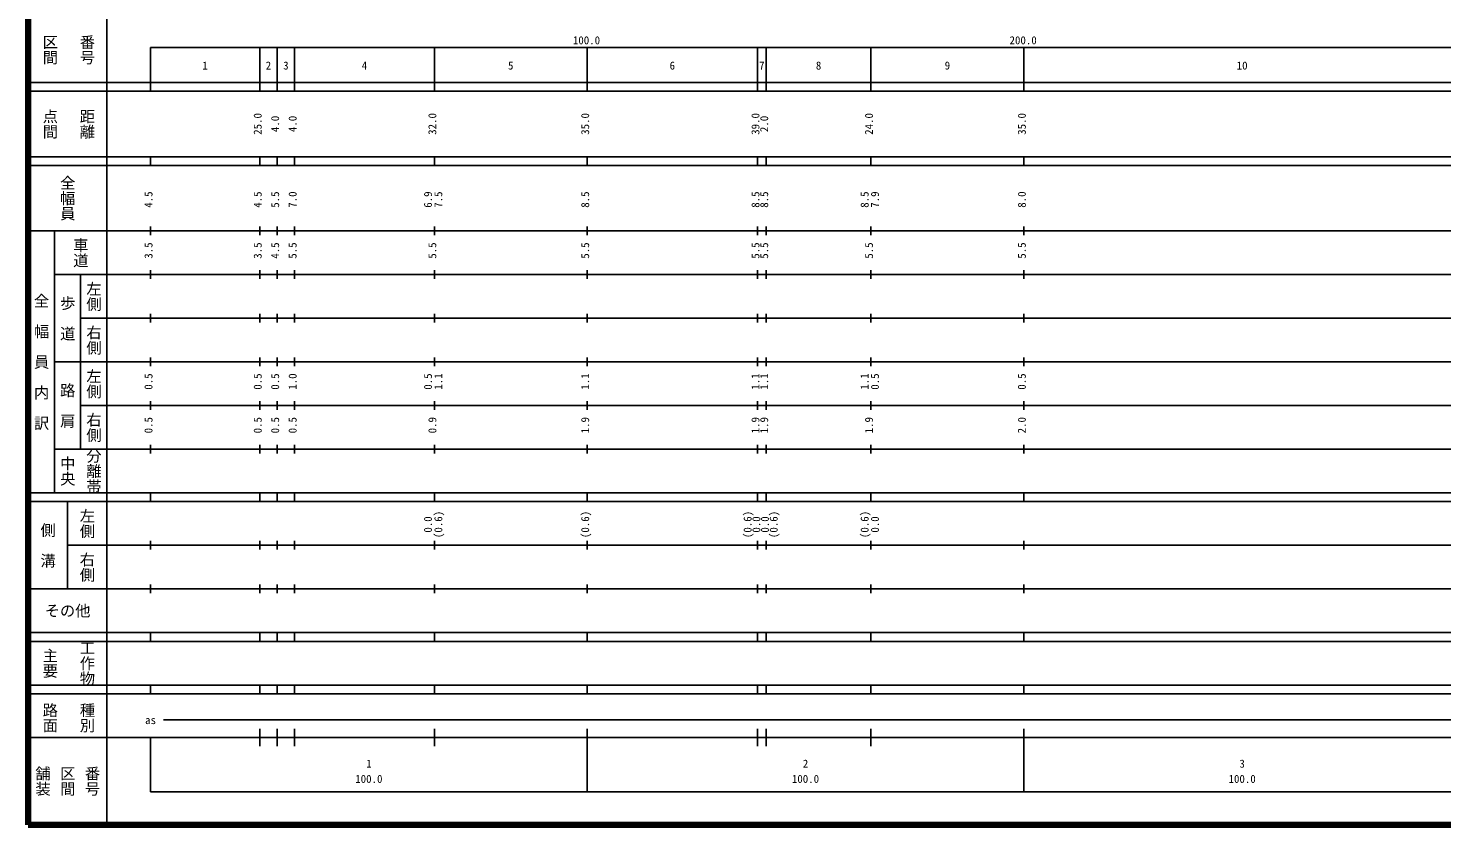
# Model space of a CAD drawing. Units: millimetres on the paper, enlarged 1000 times. Extents: x 40000 to 680000, y 20000 to 380000.
# Drawn here: x 40000 to 363711, y 20000 to 202409 of the extents above; entities that cross this region are included whole.
import ezdxf
from ezdxf.enums import TextEntityAlignment as Align

# ---------------------------------------------------------------- set-up
doc = ezdxf.new("R2010")
doc.units = ezdxf.units.MM
doc.header["$LTSCALE"] = 1000
doc.layers.add('M-TTL', color=2, linetype='Continuous', lineweight=140)
doc.layers.add('M-TTL-BAND', color=7, linetype='Continuous', lineweight=25)
doc.styles.add('@ＭＳ ゴシック', font='')
doc.styles.add('ＭＳ ゴシック', font='')
doc.styles.get('@ＭＳ ゴシック').set_extended_font_data('@MS Gothic')
doc.styles.get('ＭＳ ゴシック').set_extended_font_data('MS Gothic')

msp = doc.modelspace()

# ---------------------------------------------------------------- linework, layer by layer
at = {"layer": 'M-TTL'}
for p, q in [((40000, 380000), (40000, 20000)), ((40000, 20000), (680000, 20000))]:
    msp.add_line(p, q, dxfattribs=at)
at = {"layer": 'M-TTL-BAND'}
for p, q in [((58000, 370000), (58000, 20000)), ((68000, 198000), (579000, 198000)), ((68000, 198000), (68000, 188000)), ((93000, 188000), (93000, 198000)), ((97000, 188000), (97000, 198000)), ((101000, 188000), (101000, 198000)), ((133000, 188000), (133000, 198000)), ((168000, 188000), (168000, 198000)), ((207000, 188000), (207000, 198000)), ((209000, 188000), (209000, 198000)), ((233000, 188000), (233000, 198000)), ((268000, 188000), (268000, 198000)), ((40000, 190000), (579000, 190000)), ((40000, 188000), (579000, 188000)), ((40000, 173000), (579000, 173000)), ((68000, 171000), (68000, 173000)), ((93000, 171000), (93000, 173000)), ((97000, 171000), (97000, 173000)), ((101000, 171000), (101000, 173000)), ((133000, 171000), (133000, 173000)), ((168000, 171000), (168000, 173000)), ((207000, 171000), (207000, 173000)), ((209000, 171000), (209000, 173000)), ((233000, 171000), (233000, 173000)), ((268000, 171000), (268000, 173000)), ((40000, 171000), (579000, 171000)), ((40000, 156000), (579000, 156000)), ((46000, 96000), (46000, 156000)), ((68000, 155000), (68000, 157000)), ((93000, 155000), (93000, 157000)), ((97000, 155000), (97000, 157000)), ((101000, 155000), (101000, 157000)), ((133000, 155000), (133000, 157000)), ((168000, 155000), (168000, 157000)), ((207000, 155000), (207000, 157000)), ((209000, 155000), (209000, 157000)), ((233000, 155000), (233000, 157000)), ((268000, 155000), (268000, 157000)), ((46000, 146000), (579000, 146000)), ((52000, 146000), (52000, 106000)), ((68000, 145000), (68000, 147000)), ((93000, 145000), (93000, 147000)), ((97000, 145000), (97000, 147000)), ((101000, 145000), (101000, 147000)), ((133000, 145000), (133000, 147000)), ((168000, 145000), (168000, 147000)), ((207000, 145000), (207000, 147000)), ((209000, 145000), (209000, 147000)), ((233000, 145000), (233000, 147000)), ((268000, 145000), (268000, 147000)), ((52000, 136000), (579000, 136000)), ((68000, 135000), (68000, 137000)), ((93000, 135000), (93000, 137000)), ((97000, 135000), (97000, 137000)), ((101000, 135000), (101000, 137000)), ((133000, 135000), (133000, 137000)), ((168000, 135000), (168000, 137000)), ((207000, 135000), (207000, 137000)), ((209000, 135000), (209000, 137000)), ((233000, 135000), (233000, 137000)), ((268000, 135000), (268000, 137000)), ((68000, 125000), (68000, 127000)), ((93000, 125000), (93000, 127000)), ((97000, 125000), (97000, 127000)), ((101000, 125000), (101000, 127000)), ((133000, 125000), (133000, 127000)), ((168000, 125000), (168000, 127000)), ((207000, 125000), (207000, 127000)), ((209000, 125000), (209000, 127000)), ((233000, 125000), (233000, 127000)), ((268000, 125000), (268000, 127000)), ((46000, 126000), (579000, 126000)), ((68000, 115000), (68000, 117000)), ((93000, 115000), (93000, 117000)), ((97000, 115000), (97000, 117000)), ((101000, 115000), (101000, 117000)), ((133000, 115000), (133000, 117000)), ((168000, 115000), (168000, 117000)), ((207000, 115000), (207000, 117000)), ((209000, 115000), (209000, 117000)), ((233000, 115000), (233000, 117000)), ((268000, 115000), (268000, 117000)), ((52000, 116000), (579000, 116000)), ((68000, 105000), (68000, 107000)), ((93000, 105000), (93000, 107000)), ((97000, 105000), (97000, 107000)), ((101000, 105000), (101000, 107000)), ((133000, 105000), (133000, 107000)), ((168000, 105000), (168000, 107000)), ((207000, 105000), (207000, 107000)), ((209000, 105000), (209000, 107000)), ((233000, 105000), (233000, 107000)), ((268000, 105000), (268000, 107000)), ((46000, 106000), (579000, 106000)), ((40000, 96000), (579000, 96000)), ((40000, 94000), (579000, 94000)), ((49000, 94000), (49000, 74000)), ((68000, 94000), (68000, 96000)), ((93000, 94000), (93000, 96000)), ((97000, 94000), (97000, 96000)), ((101000, 94000), (101000, 96000)), ((133000, 94000), (133000, 96000)), ((168000, 94000), (168000, 96000)), ((207000, 94000), (207000, 96000)), ((209000, 94000), (209000, 96000)), ((233000, 94000), (233000, 96000)), ((268000, 94000), (268000, 96000)), ((68000, 83000), (68000, 85000)), ((93000, 83000), (93000, 85000)), ((97000, 83000), (97000, 85000)), ((101000, 83000), (101000, 85000)), ((133000, 83000), (133000, 85000)), ((168000, 83000), (168000, 85000)), ((207000, 83000), (207000, 85000)), ((209000, 83000), (209000, 85000)), ((233000, 83000), (233000, 85000)), ((268000, 83000), (268000, 85000)), ((49000, 84000), (579000, 84000)), ((68000, 73000), (68000, 75000)), ((93000, 73000), (93000, 75000)), ((97000, 73000), (97000, 75000)), ((101000, 73000), (101000, 75000)), ((133000, 73000), (133000, 75000)), ((168000, 73000), (168000, 75000)), ((207000, 73000), (207000, 75000)), ((209000, 73000), (209000, 75000)), ((233000, 73000), (233000, 75000)), ((268000, 73000), (268000, 75000)), ((40000, 74000), (579000, 74000)), ((40000, 64000), (579000, 64000)), ((40000, 62000), (579000, 62000)), ((68000, 62000), (68000, 64000)), ((93000, 62000), (93000, 64000)), ((97000, 62000), (97000, 64000)), ((101000, 62000), (101000, 64000)), ((133000, 62000), (133000, 64000)), ((168000, 62000), (168000, 64000)), ((207000, 62000), (207000, 64000)), ((209000, 62000), (209000, 64000)), ((233000, 62000), (233000, 64000)), ((268000, 62000), (268000, 64000)), ((40000, 52000), (579000, 52000)), ((68000, 50000), (68000, 52000)), ((93000, 50000), (93000, 52000)), ((97000, 50000), (97000, 52000)), ((101000, 50000), (101000, 52000)), ((133000, 50000), (133000, 52000)), ((168000, 50000), (168000, 52000)), ((207000, 50000), (207000, 52000)), ((209000, 50000), (209000, 52000)), ((233000, 50000), (233000, 52000)), ((268000, 50000), (268000, 52000)), ((40000, 50000), (579000, 50000)), ((71000, 44000), (565000, 44000)), ((40000, 40000), (579000, 40000)), ((68000, 40000), (68000, 27500)), ((93000, 38000), (93000, 42000)), ((97000, 38000), (97000, 42000)), ((101000, 38000), (101000, 42000)), ((133000, 38000), (133000, 42000)), ((168000, 27500), (168000, 42000)), ((207000, 38000), (207000, 42000)), ((209000, 38000), (209000, 42000)), ((233000, 38000), (233000, 42000)), ((268000, 27500), (268000, 42000)), ((68000, 27500), (579000, 27500))]:
    msp.add_line(p, q, dxfattribs=at)

# ---------------------------------------------------------------- texts
at = {"layer": 'M-TTL-BAND', "style": '@ＭＳ ゴシック'}
for s, p in [('番号', (53500, 197500)), ('区間', (45000, 197500)), ('点間', (45000, 180500)), ('距離', (53500, 180500)), ('全幅員', (49000, 163500)), ('車道', (52000, 151000)), ('左側', (55000, 141000)), ('全\u3000幅\u3000員\u3000内\u3000訳', (43000, 126000)), ('歩\u3000道', (49000, 136000)), ('右側', (55000, 131000)), ('左側', (55000, 121000)), ('路\u3000肩', (49000, 116000)), ('右側', (55000, 111000)), ('中央', (49000, 101000)), ('分離帯', (55000, 101000)), ('左側', (53500, 89000)), ('側\u3000溝', (44500, 84000)), ('右側', (53500, 79000)), ('工作物', (53500, 57000)), ('主要', (45000, 57000)), ('路面', (45000, 44500)), ('種別', (53500, 44500)), ('舗装', (43333, 30000)), ('区間', (49000, 30000)), ('番号', (54667, 30000))]:
    msp.add_text(s, height=2566, rotation=270, dxfattribs=at).set_placement(p, align=Align.MIDDLE_CENTER)
at = {"layer": 'M-TTL-BAND', "style": 'ＭＳ ゴシック'}
for s, p in [('100.0', (167844, 198195)), ('200.0', (267844, 198195)), ('1', (80500, 192405)), ('2', (95000, 192405)), ('3', (99000, 192405)), ('4', (117000, 192405)), ('5', (150500, 192405)), ('6', (187500, 192405)), ('7', (208000, 192405)), ('8', (221000, 192405)), ('9', (250500, 192405)), ('10', (318000, 192405)), ('as', (68000, 42500)), ('1', (118000, 32523)), ('2', (218000, 32523)), ('3', (318000, 32523)), ('100.0', (118000, 29033)), ('100.0', (218000, 29033)), ('100.0', (318000, 29033))]:
    msp.add_text(s, height=1833, dxfattribs=at).set_placement(p, align=Align.BOTTOM_CENTER)
for s, p in [('25.0', (94000, 180500)), ('4.0', (98000, 180500)), ('4.0', (102000, 180500)), ('32.0', (134000, 180500)), ('35.0', (169000, 180500)), ('39.0', (208000, 180500)), ('2.0', (210000, 180500)), ('24.0', (234000, 180500)), ('35.0', (269000, 180500)), ('4.5', (69000, 163174)), ('4.5', (94000, 163174)), ('5.5', (98000, 163174)), ('7.0', (102000, 163174)), ('6.9', (133000, 163174)), ('7.5', (135370, 163174)), ('8.5', (169000, 163174)), ('8.5', (208000, 163174)), ('8.5', (210000, 163174)), ('8.5', (233000, 163174)), ('7.9', (235370, 163174)), ('8.0', (269000, 163174)), ('3.5', (69000, 151500)), ('3.5', (94000, 151500)), ('4.5', (98000, 151500)), ('5.5', (102000, 151500)), ('5.5', (134000, 151500)), ('5.5', (169000, 151500)), ('5.5', (208000, 151500)), ('5.5', (210000, 151500)), ('5.5', (234000, 151500)), ('5.5', (269000, 151500)), ('0.5', (69000, 121500)), ('0.5', (94000, 121500)), ('0.5', (98000, 121500)), ('1.0', (102000, 121500)), ('0.5', (133000, 121500)), ('1.1', (135370, 121500)), ('1.1', (169000, 121500)), ('1.1', (208000, 121500)), ('1.1', (210000, 121500)), ('1.1', (233000, 121500)), ('0.5', (235370, 121500)), ('0.5', (269000, 121500)), ('0.5', (69000, 111500)), ('0.5', (94000, 111500)), ('0.5', (98000, 111500)), ('0.5', (102000, 111500)), ('0.9', (134000, 111500)), ('1.9', (169000, 111500)), ('1.9', (208000, 111500)), ('1.9', (210000, 111500)), ('1.9', (234000, 111500)), ('2.0', (269000, 111500)), ('(0.6)', (135370, 88764)), ('(0.6)', (169000, 88764)), ('(0.6)', (206200, 88764)), ('(0.6)', (212170, 88764)), ('(0.6)', (233000, 88764)), ('0.0', (133000, 88764)), ('0.0', (208200, 88764)), ('0.0', (210170, 88764)), ('0.0', (235370, 88764))]:
    msp.add_text(s, height=1833, rotation=90, dxfattribs=at).set_placement(p, align=Align.BOTTOM_CENTER)
msp.add_text('その他', height=2566, dxfattribs=at).set_placement((49000, 69000), align=Align.MIDDLE_CENTER)

doc.saveas('drawing.dxf')
